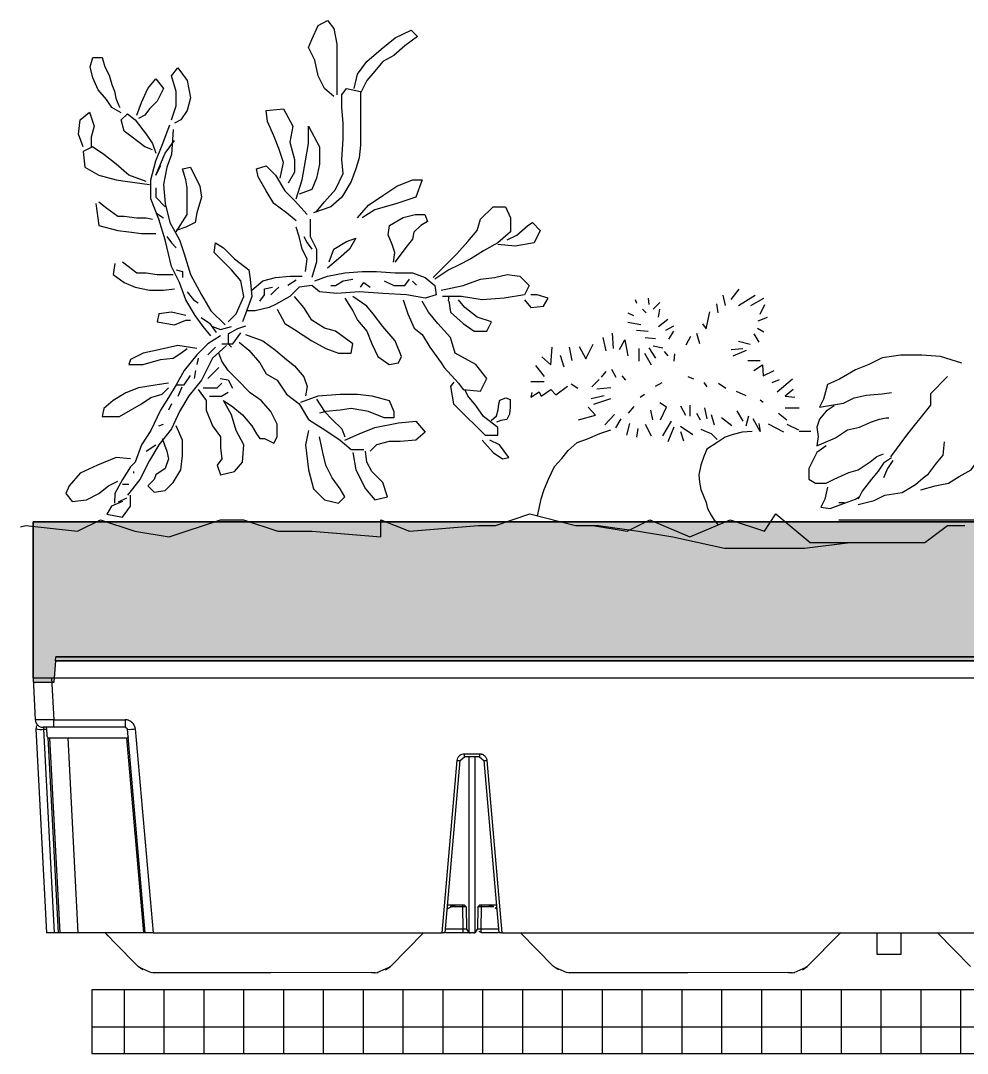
# Model space of a CAD drawing. Header units: inches. Extents: x -2661 to 42767, y -1222 to 9099.
# Drawn here: x 2252.79 to 2261.7, y 1712.92 to 1722.64 of the extents above; entities that cross this region are included whole.
import ezdxf

# ---------------------------------------------------------------- set-up
doc = ezdxf.new("R2010")
doc.units = ezdxf.units.IN
doc.header["$LTSCALE"] = 12
doc.header["$MEASUREMENT"] = 0
doc.layers.get('0').update_dxf_attribs({"linetype": 'CONTINUOUS'})
doc.layers.add('S-ARCH', color=1, linetype='CONTINUOUS')

# ---------------------------------------------------------------- blocks, each defined once
blk = doc.blocks.new("LIVE ROOF 'DEEP SYSTEM' MODULE")
at = {"layer": 'S-ARCH'}
h = blk.add_hatch(dxfattribs=at)
h.set_pattern_fill('FP_15', color=256, style=0, pattern_type=2)
h.set_pattern_definition([(0, (-202.86071, 4.29002), (0.64, 0.16), [0.0528, -0.4272, 0.0528, -0.4272, -2.56]), (0, (-202.86071, 4.29002), (0.64, 0.16), [-0.96, 0.0528, -0.9072, 0.0528, -0.4272, -1.12]), (0, (-202.86071, 4.29002), (0.64, 0.16), [-2.4, 0.0528, -0.2672, 0.0528, -0.7472]), (120, (-202.62071, 4.37002), (-0.45856406, 0.47425626), [0.0528, -0.4272, 0.0528, -0.4272, -2.56]), (120, (-202.62071, 4.37002), (-0.45856406, 0.47425626), [-0.96, 0.0528, -0.9072, 0.0528, -0.4272, -1.12]), (120, (-202.62071, 4.37002), (-0.45856406, 0.47425626), [-2.4, 0.0528, -0.2672, 0.0528, -0.7472]), (240, (-202.54071, 4.69002), (-0.18143594, -0.63425626), [0.0528, -0.4272, 0.0528, -0.4272, -2.56]), (240, (-202.54071, 4.69002), (-0.18143594, -0.63425626), [-0.96, 0.0528, -0.9072, 0.0528, -0.4272, -1.12]), (240, (-202.54071, 4.69002), (-0.18143594, -0.63425626), [-2.4, 0.0528, -0.2672, 0.0528, -0.7472])])
h.paths.add_polyline_path([(-12.0274, 3.4965), (-11.8301, 3.4965), (-11.8126, 3.6965), (12.1414, 3.6965), (12.1414, 5.0044), (-12.0274, 5.0044)])
h = blk.add_hatch(dxfattribs=at)
h.set_pattern_fill('FP_14', color=256, style=0, pattern_type=2)
h.set_pattern_definition([(0, (-202.8607, 4.29), (0, 0.375), []), (90, (-202.8607, 4.29), (-0.375, 2e-17), [])])
h.paths.add_polyline_path([(11.4736, 0), (11.4736, 0.5985), (-11.4736, 0.5985), (-11.4736, 0), (9.7868, 0)])
for p, q in [((-10.8727, 7.9141), (-10.7985, 7.8696)), ((-9.6282, 7.235), (-9.5516, 7.2861)), ((-8.4546, 7.2733), (-8.4164, 7.235)), ((-8.1173, 7.0854), (-8.1091, 7.1346)), ((-6.2368, 7.1131), (-6.2299, 7.051)), ((-5.5332, 7.1407), (-5.5125, 7.0441)), ((-5.4573, 7.0993), (-5.3814, 7.196)), ((-5.3883, 7.0441), (-5.2297, 7.1407)), ((-5.2711, 7.0441), (-5.1469, 7.1131)), ((-6.361, 7.0993), (-6.3472, 7.0648)), ((-6.292, 7.0096), (-6.2575, 6.9751)), ((-6.1886, 7.0096), (-6.1265, 7.0717)), ((-6.1403, 6.9336), (-6.1265, 7.0096)), ((-5.5953, 7.0579), (-5.5815, 6.9751)), ((-5.1814, 6.9613), (-5.14, 7.051)), ((-6.43, 6.9751), (-6.3748, 6.9475)), ((-6.1403, 6.8439), (-6.0506, 6.9129)), ((-5.2021, 6.8991), (-5.1124, 6.9336)), ((-6.43, 6.8853), (-6.3058, 6.8646)), ((-6.3472, 6.8094), (-6.2368, 6.8025)), ((-6.0713, 6.8094), (-5.9954, 6.8508)), ((-5.209, 6.8301), (-5.1469, 6.7956)), ((-6.6645, 6.7404), (-6.6369, 6.6161)), ((-6.5749, 6.7818), (-6.568, 6.6368)), ((-6.2644, 6.7404), (-6.1679, 6.7335)), ((-6.0437, 6.7266), (-5.9954, 6.8025)), ((-5.8781, 6.6713), (-5.8367, 6.7542)), ((-5.7816, 6.7818), (-5.754, 6.6851)), ((-5.2435, 6.7749), (-5.1952, 6.6989)), ((-10.3831, 6.5778), (-10.3089, 6.6521)), ((-6.9819, 6.6506), (-6.9543, 6.5264)), ((-6.3265, 6.6368), (-6.3265, 6.5195)), ((-6.2299, 6.6437), (-6.1679, 6.5471)), ((-6.1886, 6.6644), (-6.0989, 6.6437)), ((-5.4573, 6.6299), (-5.347, 6.6368)), ((-5.4366, 6.5678), (-5.3125, 6.623)), ((-5.3883, 6.7059), (-5.278, 6.6782)), ((-10.4721, 6.5481), (-10.487, 6.4887)), ((-7.0646, 6.5747), (-7.0302, 6.4643)), ((-6.2713, 6.5954), (-6.2092, 6.485)), ((-6.0851, 6.6092), (-6.0506, 6.5678)), ((-5.9885, 6.5885), (-5.9954, 6.5195)), ((-5.2987, 6.5264), (-5.1814, 6.5264)), ((-10.5083, 6.3543), (-10.4955, 6.4309)), ((-7.2992, 6.4781), (-7.2164, 6.3745)), ((-6.6369, 6.4228), (-6.6783, 6.3676)), ((-6.5818, 6.4435), (-6.5404, 6.3676)), ((-7.3406, 6.3262), (-7.2164, 6.3262)), ((-6.768, 6.2779), (-6.699, 6.3469)), ((-6.4852, 6.3814), (-6.4507, 6.34)), ((-5.8643, 6.3745), (-5.8091, 6.3538)), ((-5.071, 6.3193), (-5.002, 6.3469)), ((-5.0227, 6.2296), (-4.8779, 6.3538)), ((-10.6614, 6.1884), (-10.6231, 6.2777)), ((-6.9612, 6.3055), (-6.8991, 6.2641)), ((-6.7197, 6.2572), (-6.5887, 6.271)), ((-6.1679, 6.2848), (-6.1058, 6.3193)), ((-5.7126, 6.3193), (-5.685, 6.2779)), ((-5.5746, 6.3124), (-5.5056, 6.2641)), ((-5.409, 6.2365), (-5.3194, 6.195)), ((-6.7749, 6.1674), (-6.6507, 6.195)), ((-6.7473, 6.1122), (-6.5887, 6.1674)), ((-6.3127, 6.1812), (-6.2713, 6.2088)), ((-5.1814, 6.1536), (-5.1538, 6.1329)), ((-10.7244, 6.1175), (-10.754, 6.0582)), ((-6.4231, 6.0294), (-6.3679, 6.0915)), ((-6.2161, 6.057), (-6.1955, 5.9672)), ((-5.9333, 6.0984), (-5.885, 6.0087)), ((-5.8436, 6.1053), (-5.8436, 6.0018)), ((-5.7057, 6.0777), (-5.685, 5.9741)), ((-5.4021, 6.0501), (-5.347, 5.9534)), ((-4.9469, 6.0777), (-4.8158, 6.0777)), ((-6.6438, 5.9189), (-6.5542, 6.0156)), ((-6.5404, 5.8913), (-6.4921, 5.9741)), ((-6.4369, 5.8223), (-6.4093, 5.9327)), ((-6.0989, 5.8154), (-6.0161, 5.9534)), ((-5.7816, 6.0294), (-5.7471, 5.9672)), ((-5.6436, 6.0156), (-5.616, 5.9189)), ((-5.547, 5.988), (-5.4504, 5.912)), ((-5.2918, 6.0018), (-5.3194, 5.9051)), ((-5.0089, 6.0294), (-4.9331, 5.9672)), ((-10.8431, 5.9097), (-10.7985, 5.9245)), ((-6.3334, 5.8844), (-6.3472, 5.8016)), ((-6.2644, 5.9258), (-6.2092, 5.8154)), ((-5.9954, 5.8982), (-6.0506, 5.7602)), ((-5.9333, 5.9051), (-5.816, 5.8292)), ((-5.9333, 5.8568), (-5.9057, 5.7671)), ((-4.9606, 5.8499), (-5.1055, 5.9258)), ((-4.9331, 5.9258), (-4.8227, 5.8706)), ((-4.7054, 5.8568), (-4.8158, 5.8568)), ((-10.9618, 5.6721), (-10.8727, 5.7315)), ((-11.0805, 5.4791), (-11.0805, 5.4642)), ((-11.1843, 5.3603), (-11.125, 5.3603)), ((-11.2226, 5.1928), (-11.1461, 5.2311)), ((-4.4425, 5.1876), (-4.3887, 5.1876)), ((12.1414, 5.0044), (-12.0274, 5.0044)), ((-12.0274, 5.0044), (-12.0274, 3.4965)), ((-12.0274, 4.2844), (-12.0274, 5.0044)), ((-12.0274, 5.0044), (12.1414, 5.0044)), ((-12.0274, 3.5344), (-12.0274, 4.2844)), ((-11.8301, 3.4965), (-11.8126, 3.6965)), ((-11.8159, 3.6965), (-11.8301, 3.5344)), ((-11.8159, 3.6965), (-11.8301, 3.5344)), ((-11.8159, 3.6965), (-11.8126, 3.7344)), ((11.7694, 3.6965), (-11.8159, 3.6965)), ((12.1414, 3.7344), (-11.8126, 3.7344)), ((-11.8126, 3.7344), (11.7694, 3.7344)), ((-11.8126, 3.6965), (12.1414, 3.6965)), ((-11.8301, 3.5344), (-12.0274, 3.5344)), ((-11.8526, 3.5344), (-12.0274, 3.5344)), ((-12.0274, 3.5344), (-12.0068, 3.1415)), ((11.7612, 3.5344), (-11.8526, 3.5344)), ((-11.8526, 3.5344), (-11.832, 3.1415)), ((-12.0274, 3.4965), (-11.8301, 3.4965)), ((-11.832, 3.1415), (-12.0068, 3.1415)), ((-11.832, 3.1415), (-11.1594, 3.1415)), ((-11.832, 3.0704), (-11.832, 3.1415)), ((-11.1594, 3.1415), (-11.1594, 3.0704)), ((-12.0022, 3.0548), (-11.9016, 1.1344)), ((-11.9949, 3.086), (-12.0009, 3.0529)), ((-11.832, 3.0704), (-11.9319, 3.0704)), ((-11.9319, 3.0704), (-11.9274, 3.0521)), ((-11.8268, 1.1344), (-11.9274, 3.0521)), ((-11.9274, 3.0521), (-11.902, 3.0521)), ((-11.9029, 3.0704), (-11.902, 3.0521)), ((-11.902, 3.0521), (-11.8989, 2.9941)), ((-11.1594, 3.0704), (-11.832, 3.0704)), ((-11.1395, 3.0521), (-11.1594, 3.0704)), ((-10.9717, 1.1344), (-11.1395, 3.0521)), ((-11.0648, 3.0548), (-10.8968, 1.1344)), ((-11.888, 2.9747), (-11.8989, 2.9941)), ((-11.888, 2.9747), (-11.7916, 1.1344)), ((-11.8728, 2.9704), (-11.6981, 2.9704)), ((-11.8728, 2.9704), (-11.7766, 1.1344)), ((-11.6018, 1.1344), (-11.6981, 2.9704)), ((-11.6981, 2.9704), (-11.1474, 2.9704)), ((-11.1474, 2.9704), (-10.9867, 1.1344)), ((-11.1344, 2.9941), (-11.1327, 2.9747)), ((-7.966, 2.7932), (-7.966, 2.8216)), ((-7.966, 2.8216), (-7.8254, 2.8216)), ((-7.8254, 2.8216), (-7.8254, 2.7932)), ((-8.1778, 1.1344), (-8.0358, 2.7577)), ((-8.1478, 1.1344), (-8.0059, 2.7567)), ((-8.0059, 2.7567), (-7.966, 2.7932)), ((-7.8254, 2.7932), (-7.966, 2.7932)), ((-7.9246, 2.7932), (-7.9246, 1.1349)), ((-7.8665, 1.1344), (-7.8665, 2.7932)), ((-7.8254, 2.7932), (-7.7856, 2.7567)), ((-7.7856, 2.7567), (-7.6436, 1.1344)), ((-7.7557, 2.7577), (-7.6137, 1.1344)), ((-8.0572, 1.394), (-8.1316, 1.3582)), ((-7.9646, 1.3954), (-8.125, 1.3954)), ((-7.9846, 1.3807), (-8.1002, 1.3807)), ((-8.0426, 1.3954), (-8.0961, 1.3834)), ((-7.9846, 1.3954), (-7.9846, 1.3807)), ((-7.9523, 1.3808), (-7.9846, 1.3807)), ((-7.9846, 1.3807), (-7.9809, 1.1688)), ((-7.9646, 1.3954), (-7.9497, 1.3807)), ((-7.9497, 1.3807), (-7.946, 1.1688)), ((-7.8411, 1.3807), (-7.8448, 1.1688)), ((-7.8411, 1.3807), (-7.8261, 1.3954)), ((-7.8061, 1.3807), (-7.8411, 1.3807)), ((-7.6665, 1.3954), (-7.8261, 1.3954)), ((-7.8098, 1.1688), (-7.8061, 1.3807)), ((-7.8061, 1.3807), (-7.8061, 1.3954)), ((-7.6905, 1.3807), (-7.8061, 1.3807)), ((-7.6951, 1.3836), (-7.7481, 1.3954)), ((-7.6779, 1.3739), (-7.6591, 1.3582)), ((-7.9809, 1.1688), (-8.1448, 1.1688)), ((-7.946, 1.1688), (-7.9809, 1.1688)), ((-7.9809, 1.1688), (-7.9809, 1.1344)), ((-7.946, 1.1688), (-7.9266, 1.1381)), ((-7.8641, 1.1381), (-7.8448, 1.1688)), ((-7.8098, 1.1688), (-7.842, 1.1686)), ((-7.6466, 1.1688), (-7.8098, 1.1688)), ((-7.8098, 1.1344), (-7.8098, 1.1688)), ((-11.8268, 1.1344), (-11.9016, 1.1344)), ((-11.7916, 1.1344), (-11.8268, 1.1344)), ((-11.6018, 1.1344), (-11.7766, 1.1344)), ((-10.9867, 1.1344), (-11.6018, 1.1344)), ((-11.3499, 1.1344), (-11.3236, 1.1078)), ((-11.3188, 1.1029), (-11.3431, 1.1275)), ((-11.2651, 1.0485), (-11.3188, 1.1029)), ((-10.8968, 1.1344), (-10.9717, 1.1344)), ((-10.8968, 1.1344), (-8.1778, 1.1344)), ((-8.6639, 0.8189), (-8.3525, 1.1344)), ((-8.3525, 1.1344), (-8.6639, 0.8189)), ((-8.1478, 1.1344), (-8.1778, 1.1344)), ((-7.9809, 1.1344), (-8.1409, 1.1344)), ((-7.9809, 1.1368), (-7.9119, 1.1344)), ((-7.9156, 1.1344), (-7.9809, 1.1344)), ((-7.8797, 1.1344), (-7.911, 1.1344)), ((-7.8321, 1.1495), (-7.8098, 1.1368)), ((-7.6505, 1.1344), (-7.8098, 1.1344)), ((-7.6137, 1.1344), (-7.6436, 1.1344)), ((-7.6137, 1.1344), (-0.3278, 1.1344)), ((-7.1268, 0.8189), (-7.4382, 1.1344)), ((-4.4241, 1.1381), (-4.7391, 0.8189)), ((-4.7391, 0.8189), (-4.4321, 1.1299)), ((-4.0855, 1.1344), (-4.0855, 0.9344)), ((-3.8555, 0.9344), (-3.8555, 1.1344)), ((-3.2019, 0.8189), (-3.5171, 1.1382)), ((-11.0385, 0.8189), (-11.2651, 1.0485)), ((-4.0855, 0.9344), (-3.8555, 0.9344)), ((-10.9927, 0.7853), (-11.0385, 0.8189)), ((-11.0261, 0.8118), (-11.0385, 0.8189)), ((-11.028, 0.8112), (-10.9154, 0.7603)), ((-8.787, 0.7603), (-8.6745, 0.8112)), ((-8.7098, 0.7853), (-8.6639, 0.8189)), ((-8.6639, 0.8189), (-8.6764, 0.8118)), ((-7.0809, 0.7853), (-7.1268, 0.8189)), ((-7.1144, 0.8118), (-7.1268, 0.8189)), ((-7.1162, 0.8112), (-7.0037, 0.7603)), ((-4.8622, 0.7603), (-4.7497, 0.8112)), ((-4.785, 0.7853), (-4.7391, 0.8189)), ((-4.7391, 0.8189), (-4.7516, 0.8118)), ((-10.8961, 0.7594), (-10.9225, 0.762)), ((-10.8602, 0.7594), (-10.8961, 0.7594)), ((-10.8931, 0.7594), (-10.8602, 0.7603)), ((-9.9275, 0.7594), (-10.8602, 0.7594)), ((-9.7885, 0.7594), (-9.9275, 0.7594)), ((-8.8422, 0.7613), (-9.7885, 0.7594)), ((-8.8427, 0.7603), (-8.8094, 0.7594)), ((-8.8063, 0.7594), (-8.8422, 0.7594)), ((-8.8063, 0.7594), (-8.7799, 0.762)), ((-6.9844, 0.7594), (-7.0108, 0.762)), ((-6.9485, 0.7594), (-6.9844, 0.7594)), ((-6.9814, 0.7594), (-6.9485, 0.7603)), ((-6.0027, 0.7594), (-6.9485, 0.7594)), ((-5.8637, 0.7594), (-6.0027, 0.7594)), ((-4.9174, 0.7613), (-5.8637, 0.7594)), ((-4.9179, 0.7603), (-4.8845, 0.7594)), ((-4.8815, 0.7594), (-4.9174, 0.7594)), ((-4.8815, 0.7594), (-4.8551, 0.762)), ((11.4736, 0.5985), (-11.4736, 0.5985)), ((-11.4736, 0.5985), (-11.4736, 0)), ((-11.4736, 0), (11.4736, 0))]:
    blk.add_line(p, q, dxfattribs=at)
at = {"layer": 'S-ARCH', "flags": 128}
for points in [[(-9.1961, 9.0128), (-9.2851, 9.0871), (-9.3444, 9.2059), (-9.3741, 9.3543), (-9.4335, 9.4731), (-9.4038, 9.5474), (-9.3444, 9.681), (-9.2554, 9.7255), (-9.1961, 9.6513), (-9.1664, 9.5028), (-9.1664, 9.3989), (-9.1664, 9.2801), (-9.1664, 9.1465), (-9.1664, 9.0277)], [(-9.0032, 9.0871), (-8.9735, 9.2207), (-8.8845, 9.3395), (-8.7509, 9.4583), (-8.6174, 9.5622), (-8.469, 9.6364), (-8.4096, 9.577), (-8.5283, 9.488), (-8.6322, 9.3989), (-8.7361, 9.3395), (-8.8103, 9.2504), (-8.8845, 9.1613), (-8.9438, 9.0425)], [(-11.1971, 8.856), (-11.2864, 8.9071), (-11.3374, 8.9837), (-11.4139, 9.073), (-11.4649, 9.1879), (-11.4905, 9.29), (-11.4649, 9.3793), (-11.3757, 9.3793), (-11.3502, 9.29), (-11.3119, 9.2134), (-11.2864, 9.1241), (-11.2609, 9.0602), (-11.2481, 8.9964), (-11.2226, 8.9326), (-11.2098, 8.9071)], [(-10.7244, 8.7901), (-10.6798, 8.9238), (-10.6798, 9.0574), (-10.7244, 9.2059), (-10.665, 9.2801), (-10.576, 9.1613), (-10.5463, 8.998), (-10.576, 8.8792), (-10.6353, 8.7901), (-10.6947, 8.7604)], [(-11.0508, 8.8347), (-11.0063, 8.9534), (-10.9469, 9.0871), (-10.8727, 9.1762), (-10.7985, 9.0871), (-10.8579, 8.9683), (-10.9321, 8.8941), (-10.9766, 8.8347), (-11.036, 8.805)], [(-9.3593, 7.929), (-9.2851, 8.018), (-9.1812, 8.1368), (-9.107, 8.2853), (-9.1219, 8.4189), (-9.107, 8.612), (-9.107, 8.7604), (-9.1219, 8.9089), (-9.1219, 9.0277), (-9.0774, 9.0871), (-8.9438, 9.0574), (-8.9438, 8.9089), (-8.9438, 8.7456), (-8.9438, 8.5526), (-8.9586, 8.4338), (-8.9883, 8.3298), (-9.0328, 8.2111), (-9.1219, 8.0626), (-9.2257, 7.9735), (-9.3889, 7.9141)], [(-11.5553, 8.5377), (-11.5998, 8.6565), (-11.585, 8.7901), (-11.4959, 8.8644), (-11.4514, 8.7307), (-11.4811, 8.6268), (-11.4811, 8.5377)], [(-9.7005, 8.2408), (-9.6709, 8.3892), (-9.7154, 8.5229), (-9.7599, 8.6416), (-9.8192, 8.7753), (-9.8341, 8.8792), (-9.6709, 8.8941), (-9.5818, 8.7307), (-9.6115, 8.5823), (-9.567, 8.4189), (-9.567, 8.3001), (-9.6264, 8.1962)], [(-10.9024, 8.508), (-10.9766, 8.5377), (-11.0953, 8.6268), (-11.1695, 8.6862), (-11.1992, 8.7901), (-11.1398, 8.8495), (-11.0656, 8.7901), (-10.9618, 8.6565), (-10.9024, 8.5674), (-10.8727, 8.4783)], [(-10.3534, 6.756), (-10.4276, 6.8451), (-10.5018, 6.949), (-10.5908, 7.0975), (-10.6502, 7.2608), (-10.7244, 7.4093), (-10.7837, 7.6617), (-10.8431, 7.8547), (-10.9173, 8.0477), (-10.9173, 8.2259), (-10.8727, 8.4041), (-10.8134, 8.5526), (-10.7392, 8.7456)], [(-10.7095, 8.701), (-10.7244, 8.4635), (-10.7689, 8.3447), (-10.7985, 8.1814), (-10.7837, 8.0032), (-10.7392, 7.825), (-10.6502, 7.6617), (-10.6057, 7.5281), (-10.5463, 7.3351), (-10.4424, 7.142), (-10.3534, 6.9936), (-10.2199, 6.8599)], [(-9.5522, 8.0477), (-9.4928, 8.2259), (-9.4631, 8.4041), (-9.4335, 8.5674), (-9.4335, 8.7307), (-9.3296, 8.5377), (-9.3296, 8.3744), (-9.3593, 8.2408), (-9.4038, 8.1368), (-9.5225, 8.0923)], [(-10.8282, 8.3595), (-10.8727, 8.2705), (-10.7837, 8.4783), (-10.6947, 8.5971)], [(-10.9618, 8.2111), (-11.125, 8.2705), (-11.2437, 8.3744), (-11.3624, 8.4635), (-11.4663, 8.5377), (-11.5553, 8.4932), (-11.5404, 8.3447), (-11.4069, 8.2705), (-11.2437, 8.2259), (-11.1398, 8.2111), (-10.9321, 8.1814)], [(-10.6798, 7.7359), (-10.576, 7.8993), (-10.576, 7.9883), (-10.576, 8.1517), (-10.5908, 8.2259), (-10.6205, 8.3298), (-10.5463, 8.3447), (-10.4573, 8.1665), (-10.4424, 8.0626), (-10.487, 7.9141), (-10.5018, 7.825), (-10.5908, 7.7805), (-10.6798, 7.7508)], [(-9.5522, 7.8399), (-9.6412, 7.9141), (-9.7599, 8.0032), (-9.8341, 8.122), (-9.9083, 8.2556), (-9.9231, 8.3298), (-9.8341, 8.3595), (-9.7451, 8.2705), (-9.656, 8.122), (-9.567, 8.0329), (-9.4483, 7.8993)], [(-8.9735, 7.8696), (-8.8696, 7.9883), (-8.7361, 8.0774), (-8.6025, 8.1665), (-8.4542, 8.2259), (-8.3651, 8.2259), (-8.4245, 8.0626), (-8.6025, 8.0032), (-8.8103, 7.9438), (-8.929, 7.8696)], [(-10.8727, 8.1517), (-10.8727, 8.0626), (-10.7837, 7.9735)], [(-11.4366, 8.0032), (-11.4069, 7.7953), (-11.2288, 7.7508), (-11.125, 7.7359), (-11.0063, 7.7211), (-10.8727, 7.7211)], [(-11.4069, 8.018), (-11.3327, 7.9587), (-11.2288, 7.8844), (-11.1695, 7.8844), (-11.0508, 7.8696), (-10.9618, 7.8696), (-10.9024, 7.8547)], [(-8.6332, 7.452), (-8.6205, 7.5414), (-8.646, 7.6179), (-8.6842, 7.7073), (-8.6715, 7.7966), (-8.5439, 7.8732), (-8.4291, 7.8987), (-8.3398, 7.8987), (-8.3143, 7.8349), (-8.3781, 7.7966), (-8.4419, 7.7328), (-8.4546, 7.669), (-8.5057, 7.6052), (-8.6205, 7.452)], [(-8.2613, 7.3054), (-8.1574, 7.4093), (-8.0387, 7.5281), (-7.9348, 7.6469), (-7.8458, 7.7508), (-7.8161, 7.8547), (-7.6974, 7.9735), (-7.5787, 7.9735), (-7.5342, 7.8696), (-7.5342, 7.7359), (-7.6529, 7.632), (-7.7865, 7.5578), (-7.9052, 7.4835), (-8.0239, 7.4241), (-8.1129, 7.3796), (-8.2464, 7.2905)], [(-9.4631, 7.3647), (-9.4483, 7.4835), (-9.4928, 7.5726), (-9.5225, 7.6914), (-9.5522, 7.7805)], [(-9.4186, 7.8547), (-9.4186, 7.6914), (-9.3593, 7.5726), (-9.3593, 7.4538), (-9.4038, 7.3054)], [(-7.5639, 7.6617), (-7.4749, 7.7062), (-7.371, 7.7953), (-7.3265, 7.825), (-7.2523, 7.7508), (-7.3116, 7.632), (-7.4897, 7.6023), (-7.6529, 7.6172)], [(-10.7689, 7.6914), (-10.7244, 7.632), (-10.6798, 7.5875)], [(-9.478, 7.6914), (-9.4483, 7.632), (-9.4038, 7.5726)], [(-10.1902, 6.8896), (-10.116, 6.9639), (-10.0418, 7.1272), (-10.0715, 7.2757), (-10.1605, 7.3796), (-10.2644, 7.4835), (-10.3237, 7.5429), (-10.3089, 7.632), (-10.2347, 7.5875), (-10.1308, 7.4835), (-9.9973, 7.3796), (-9.9825, 7.2905), (-9.9676, 7.1272), (-10.027, 6.9639), (-10.0567, 6.8896)], [(-9.2406, 7.4538), (-9.1961, 7.5726), (-9.0774, 7.6469), (-8.9883, 7.6765), (-9.0477, 7.5726), (-9.1515, 7.4835), (-9.2554, 7.3944)], [(-11.2585, 7.439), (-11.2734, 7.3351), (-11.1695, 7.2608), (-11.0656, 7.2163), (-10.9321, 7.1866), (-10.7985, 7.1866), (-10.6947, 7.2014)], [(-11.1843, 7.4538), (-11.0508, 7.3499), (-10.9618, 7.3499), (-10.8579, 7.3351), (-10.7095, 7.3351)], [(-10.6798, 7.3796), (-10.6205, 7.3647), (-10.6205, 7.3054)], [(-9.3741, 7.2757), (-9.2554, 7.3202), (-9.0922, 7.3499), (-8.929, 7.3647), (-8.7954, 7.3647), (-8.6174, 7.3499), (-8.4542, 7.3499), (-8.3355, 7.3054), (-8.2464, 7.2311), (-8.2316, 7.142), (-8.3355, 7.1123), (-8.5135, 7.142), (-8.7361, 7.1569), (-8.9586, 7.1717), (-9.1664, 7.1569), (-9.3296, 7.1717), (-9.4038, 7.2311), (-9.5225, 7.2163), (-9.6115, 7.1272), (-9.7451, 7.0529), (-9.8044, 7.0233), (-9.938, 6.9936), (-10.0121, 6.9936)], [(-9.9676, 7.1866), (-9.8638, 7.2757), (-9.7451, 7.3054), (-9.6115, 7.3202), (-9.4928, 7.3202)], [(-8.1871, 7.1866), (-7.9793, 7.2311), (-7.8161, 7.2905), (-7.6826, 7.3054), (-7.5639, 7.3351), (-7.4452, 7.3202), (-7.3562, 7.2311), (-7.4007, 7.142), (-7.5936, 7.1123), (-7.8013, 7.0975), (-7.9942, 7.1272), (-8.1722, 7.1272)], [(-9.8934, 7.0826), (-9.8489, 7.142), (-9.8489, 7.2014), (-9.7747, 7.2163)], [(-9.7896, 7.142), (-9.7451, 7.1866), (-9.7154, 7.2163)], [(-9.2257, 7.2311), (-9.1812, 7.2311), (-9.107, 7.2757), (-9.018, 7.2905)], [(-8.9438, 7.2163), (-8.9141, 7.2608), (-8.8548, 7.2163)], [(-8.7212, 7.2757), (-8.6322, 7.2311), (-8.5283, 7.2311), (-8.4838, 7.2905)], [(-10.576, 7.1717), (-10.5166, 7.0975), (-10.4721, 7.0678)], [(-9.7302, 7.0084), (-9.656, 6.8748), (-9.567, 6.8154), (-9.4038, 6.7115), (-9.2702, 6.6372), (-9.1515, 6.5927), (-9.0328, 6.5927), (-9.018, 6.6818), (-9.1812, 6.8005), (-9.2851, 6.8302), (-9.4038, 6.9045), (-9.478, 7.0233), (-9.567, 7.1272)], [(-9.0922, 7.1123), (-9.018, 6.9936), (-8.9735, 6.9045), (-8.8845, 6.8005), (-8.8399, 6.6818), (-8.7806, 6.563), (-8.6767, 6.4887), (-8.5877, 6.5036), (-8.558, 6.563), (-8.6174, 6.7115), (-8.7361, 6.8451), (-8.8251, 6.9639), (-8.8845, 7.0381), (-9.018, 7.1272)], [(-7.4007, 7.0975), (-7.3413, 7.0233), (-7.2226, 7.0381), (-7.1781, 7.1123), (-7.282, 7.142), (-7.3413, 7.142)], [(-8.5432, 7.0975), (-8.4987, 6.9639), (-8.4393, 6.8302), (-8.3651, 6.7708), (-8.2909, 6.6521), (-8.1871, 6.5036), (-8.1574, 6.459), (-8.0239, 6.3106), (-7.9793, 6.2512), (-7.8161, 6.2363), (-7.7568, 6.3551), (-7.8606, 6.4887), (-8.0535, 6.5927), (-8.0981, 6.7411), (-8.2168, 6.8748), (-8.3058, 6.9787), (-8.3651, 7.0826)], [(-8.1129, 7.0826), (-8.0981, 6.9787), (-7.9793, 6.8748), (-7.8755, 6.8005), (-7.7568, 6.8005), (-7.7123, 6.8896), (-7.8458, 6.9342), (-7.9645, 7.0233), (-8.0239, 7.0975)], [(-10.5908, 6.949), (-10.7244, 6.9787), (-10.8431, 6.9639), (-10.8579, 6.8896), (-10.6947, 6.8599), (-10.5908, 6.9045), (-10.5463, 6.9045)], [(-10.4445, 6.9287), (-10.368, 6.8776), (-10.3042, 6.7883)], [(-5.7264, 6.8715), (-5.6919, 6.8232), (-5.6574, 6.982)], [(-10.3386, 6.8451), (-10.2644, 6.8154), (-10.1605, 6.8451)], [(-10.1894, 6.7755), (-10.1001, 6.8266), (-10.0236, 6.8521)], [(-10.2644, 6.756), (-10.3831, 6.6818), (-10.487, 6.5778), (-10.6057, 6.4293), (-10.6798, 6.2957), (-10.754, 6.1769), (-10.8282, 6.0582), (-10.9173, 5.8651), (-11.0063, 5.7315), (-11.0656, 5.5682), (-11.1101, 5.5236), (-11.1843, 5.4049), (-11.2585, 5.2712), (-11.2609, 5.1801)], [(-10.2495, 6.6818), (-10.1457, 6.6818), (-10.0715, 6.7857)], [(-10.1902, 6.7708), (-10.1902, 6.6818), (-10.1605, 6.6521)], [(-10.027, 6.7708), (-9.8638, 6.7115), (-9.7451, 6.6224), (-9.6412, 6.5333), (-9.567, 6.4739), (-9.478, 6.37), (-9.4483, 6.2809), (-9.4631, 6.1918)], [(-6.5059, 6.6299), (-6.4576, 6.7197), (-6.43, 6.5678)], [(-10.205, 6.6669), (-10.3386, 6.5481), (-10.4424, 6.3403), (-10.5611, 6.1918), (-10.6502, 6.0433), (-10.7244, 5.88), (-10.8431, 5.7315), (-10.9321, 5.583), (-11.0211, 5.4049), (-11.1398, 5.2564)], [(-10.487, 6.6372), (-10.665, 6.6669), (-10.8579, 6.6224), (-10.9914, 6.5927), (-11.1101, 6.5333), (-11.125, 6.4887), (-10.9914, 6.4887), (-10.8282, 6.5333), (-10.7095, 6.5481), (-10.6353, 6.5927), (-10.576, 6.6372)], [(-10.0863, 6.6966), (-9.9973, 6.6224), (-9.8934, 6.5036), (-9.8341, 6.3997), (-9.7302, 6.3403), (-9.6412, 6.2066), (-9.5225, 6.1175), (-9.4335, 5.9691), (-9.2702, 5.8651), (-9.1367, 5.776), (-9.0328, 5.687), (-8.9141, 5.687)], [(-7.2371, 6.5609), (-7.1543, 6.485), (-7.1405, 6.6506)], [(-6.8853, 6.6575), (-6.8232, 6.5402), (-6.7542, 6.6782)], [(-10.4721, 6.2512), (-10.3979, 6.1472), (-10.3979, 6.0582), (-10.3386, 5.9097), (-10.2644, 5.8057), (-10.2644, 5.7018), (-10.2495, 5.5979), (-10.2941, 5.5385), (-10.2644, 5.4494), (-10.1308, 5.4791), (-10.0567, 5.5682), (-10.0418, 5.7315), (-10.116, 5.8651), (-10.1605, 6.0136), (-10.2347, 6.1472), (-10.1457, 6.0879), (-10.0567, 6.0136), (-9.9676, 5.9097), (-9.9231, 5.8354), (-9.8934, 5.7909), (-9.8489, 5.7909), (-9.7599, 5.7464), (-9.7302, 5.8057), (-9.7302, 5.9245), (-9.7896, 6.0433), (-9.8786, 6.1472), (-9.9825, 6.2215), (-10.116, 6.3551), (-10.1902, 6.4293), (-10.2495, 6.5184), (-10.2792, 6.5927)], [(-3.2837, 6.499), (-3.4842, 6.5617), (-3.6596, 6.5742), (-3.8601, 6.5742), (-4.0355, 6.5491), (-4.1608, 6.4864), (-4.2861, 6.4363), (-4.4364, 6.3485), (-4.5492, 6.2984), (-4.5868, 6.1605), (-4.6244, 6.0852), (-4.3988, 6.1228), (-4.2986, 6.173), (-4.1858, 6.1981), (-4.0355, 6.2106), (-3.9478, 6.2231)], [(-10.3831, 6.3551), (-10.3237, 6.4145), (-10.2792, 6.459)], [(-5.2435, 6.4297), (-5.1607, 6.485), (-5.1538, 6.3814), (-5.0503, 6.4297)], [(-10.6798, 6.2957), (-10.6057, 6.2957), (-10.5463, 6.3848)], [(-10.2659, 6.3543), (-10.1894, 6.3416), (-10.1511, 6.265)], [(-8.0681, 6.3223), (-8.0927, 6.2895), (-8.0981, 6.2809), (-8.0684, 6.1175), (-7.9497, 5.9988), (-7.8606, 5.9097), (-7.7716, 5.8206), (-7.6529, 5.8206), (-7.6529, 5.8948), (-7.7865, 5.9988), (-7.8606, 6.1027), (-7.9348, 6.1918), (-7.9645, 6.2512)], [(-3.4187, 6.3739), (-3.5804, 6.2121), (-3.5804, 6.1043), (-3.7959, 5.8347), (-3.9576, 5.619)], [(-10.754, 6.3106), (-10.8579, 6.2957), (-11.036, 6.266), (-11.1547, 6.2215), (-11.2734, 6.1472), (-11.3624, 6.073), (-11.3772, 5.9988), (-11.214, 5.9988), (-11.0063, 6.1175), (-10.9173, 6.1769), (-10.8134, 6.2066), (-10.754, 6.266)], [(-10.4276, 6.266), (-10.2941, 6.266), (-10.2495, 6.3106)], [(-10.368, 6.1884), (-10.2532, 6.1884), (-10.1894, 6.2267)], [(-7.3337, 6.2227), (-7.3406, 6.1812), (-7.2647, 6.2296), (-7.244, 6.1881), (-7.1543, 6.2503), (-7.106, 6.2019), (-6.9957, 6.2848)], [(-4.871, 6.2503), (-4.9469, 6.1881), (-4.8572, 6.1812)], [(-9.5077, 6.1324), (-9.3444, 6.1918), (-9.1367, 6.2066), (-8.9735, 6.2066), (-8.8399, 6.1918), (-8.6767, 6.1472), (-8.6322, 6.0433), (-8.6322, 5.9839), (-8.7212, 5.9839), (-8.8696, 6.0433), (-9.0328, 6.073), (-9.1367, 6.0582), (-9.2702, 6.0433), (-9.3296, 6.0285)], [(-9.3593, 6.1621), (-9.2851, 6.0433), (-9.2109, 5.9691), (-9.1219, 5.88), (-9.0922, 5.8057)], [(-7.7156, 5.9613), (-7.6664, 6.0023), (-7.65, 6.0597), (-7.6418, 6.1172), (-7.6336, 6.15), (-7.5762, 6.1746), (-7.5352, 6.1582), (-7.5352, 6.0843), (-7.5434, 6.0187), (-7.568, 5.9695), (-7.6254, 5.9613), (-7.6664, 5.9448)], [(-6.8922, 5.9672), (-6.7335, 6.0087), (-6.8025, 6.0846)], [(-6.1196, 5.9672), (-6.0644, 6.0846), (-6.1265, 6.126)], [(-4.4865, 6.0978), (-4.5617, 6.0476), (-4.6244, 5.9724), (-4.6494, 5.8972), (-4.6369, 5.8094), (-4.6494, 5.7216), (-4.474, 5.7969), (-4.3612, 5.8721), (-4.2485, 5.8972), (-4.1357, 5.9473), (-4.0605, 5.9724), (-3.9979, 5.9849), (-3.9728, 5.9849)], [(-3.6721, 5.3079), (-3.5343, 5.3455), (-3.409, 5.3706), (-3.3088, 5.4333), (-3.196, 5.496), (-3.1334, 5.5837), (-3.0958, 5.7091), (-3.0833, 5.8094), (-3.0833, 5.9724), (-3.0833, 6.0727)], [(-9.0922, 5.776), (-8.9586, 5.8354), (-8.8103, 5.8948), (-8.5877, 5.9394), (-8.4245, 5.9542), (-8.3355, 5.8503), (-8.4245, 5.776), (-8.5729, 5.7612), (-8.6767, 5.7612), (-8.7954, 5.7315), (-8.8548, 5.6721)], [(-5.1952, 5.9327), (-5.1814, 5.8568), (-5.2504, 5.9741)], [(-10.8134, 5.7909), (-10.7689, 5.6721), (-10.754, 5.5979), (-10.7837, 5.5088), (-10.8727, 5.4494), (-10.8876, 5.4049), (-10.9469, 5.3455), (-10.8876, 5.2861), (-10.7837, 5.3009), (-10.7095, 5.3752), (-10.6353, 5.4939), (-10.6205, 5.6276), (-10.6205, 5.776), (-10.6798, 5.9097)], [(-9.4335, 5.8651), (-9.4631, 5.7315), (-9.4335, 5.4939), (-9.3889, 5.3158), (-9.2851, 5.2118), (-9.1515, 5.1821), (-9.0922, 5.2415), (-9.1367, 5.3158), (-9.2109, 5.4197), (-9.2702, 5.5385), (-9.2999, 5.6573), (-9.3296, 5.8057)], [(-7.2785, 5.063), (-7.2647, 5.132), (-7.244, 5.2217), (-7.2164, 5.3115), (-7.175, 5.4081), (-7.1198, 5.5255), (-7.0508, 5.6014), (-6.9888, 5.6773), (-6.906, 5.7533), (-6.8094, 5.7878), (-6.6921, 5.8361), (-6.5887, 5.8706)], [(-5.2573, 5.8568), (-5.3539, 5.8499), (-5.4366, 5.8292), (-5.5125, 5.8016), (-5.5884, 5.7533), (-5.685, 5.6911), (-5.7126, 5.6221), (-5.7402, 5.5393), (-5.7609, 5.4495), (-5.754, 5.3805), (-5.7402, 5.3115), (-5.7195, 5.2563), (-5.6919, 5.1872), (-5.6781, 5.132), (-5.6436, 5.0699), (-5.616, 5.0216), (-5.5815, 4.9801)], [(-5.7402, 5.8775), (-5.6919, 5.8568), (-5.6436, 5.8361), (-5.5884, 5.7809)], [(-7.8013, 5.776), (-7.6974, 5.6573), (-7.6084, 5.5979), (-7.549, 5.6127), (-7.6381, 5.7315), (-7.7271, 5.776)], [(-4.261, 5.17), (-4.1107, 5.2076), (-4.0104, 5.2578), (-3.8475, 5.2828), (-3.7223, 5.3581), (-3.6471, 5.4207), (-3.597, 5.4584), (-3.5218, 5.5587), (-3.4591, 5.6339), (-3.4466, 5.7593)], [(-9.018, 5.6573), (-8.9883, 5.4939), (-8.8993, 5.3158), (-8.8103, 5.2118), (-8.6916, 5.2415), (-8.7361, 5.3752), (-8.8399, 5.4791), (-8.8845, 5.5682), (-8.8993, 5.6721)], [(-4.5617, 5.7216), (-4.6494, 5.659), (-4.687, 5.5837), (-4.7246, 5.5085), (-4.7246, 5.4082), (-4.6619, 5.3706), (-4.5617, 5.3706), (-4.4865, 5.4082), (-4.3487, 5.4709), (-4.261, 5.496), (-4.1482, 5.5712), (-4.0856, 5.6213), (-4.023, 5.6464)], [(-11.1101, 5.5979), (-11.2437, 5.6127), (-11.4217, 5.5385), (-11.585, 5.4642), (-11.6888, 5.3455), (-11.7185, 5.2712), (-11.6591, 5.197), (-11.5256, 5.2118), (-11.4069, 5.2712), (-11.3179, 5.3455), (-11.2288, 5.39)], [(-3.9478, 5.6088), (-4.023, 5.5587), (-4.0731, 5.4834), (-4.1357, 5.4082), (-4.2234, 5.2954), (-4.261, 5.2201)], [(-3.9353, 5.5837), (-3.9854, 5.5085), (-4.023, 5.4207)], [(-11.1843, 5.197), (-11.2882, 5.1524), (-11.3327, 5.0782), (-11.1843, 5.0485), (-11.1101, 5.1524), (-11.1101, 5.2564)], [(-4.5492, 5.333), (-4.5742, 5.2201), (-4.6118, 5.1449), (-4.5241, 5.1324), (-4.4239, 5.17), (-4.2861, 5.2201), (-4.2485, 5.2452)], [(-4.4425, 5.0259), (-4.0115, 5.0259), (-3.4726, 5.0259), (-2.8799, 5.0259), (-2.5566, 5.0259), (-1.9638, 5.0259), (-1.3711, 5.0259), (-1.3711, 5.0798), (-0.8862, 4.9719), (-0.4551, 5.0259), (-0.3473, 4.9719), (0.2454, 4.918), (0.5687, 4.918), (0.892, 4.918), (1.862, 4.9719), (2.0236, 4.9719), (1.9158, 4.9719), (2.6163, 4.918), (2.8319, 5.0798), (2.778, 5.0798), (2.778, 5.2955), (2.7241, 5.2955), (2.7241, 5.2415)], [(-12.1441, 4.9594), (-12.0941, 4.9719), (-11.6092, 4.918), (-11.3936, 5.0259), (-11.0703, 4.918), (-10.747, 4.8641), (-10.2621, 5.0259), (-10.0465, 5.0259), (-9.7232, 4.918), (-9.3999, 4.918), (-8.7533, 4.8641), (-8.7533, 5.0259), (-8.4839, 4.918), (-7.8373, 4.9719), (-7.6756, 4.9719), (-7.3523, 5.0798), (-6.9212, 4.9719), (-6.7057, 4.9719), (-6.3285, 4.918), (-6.0052, 4.8641), (-5.5202, 4.7563), (-5.2508, 4.7563), (-4.7658, 4.7563), (-4.3348, 4.8102)], [(-6.7596, 4.9719), (-6.4363, 4.918), (-6.2207, 5.0259), (-5.8435, 4.8641), (-5.4663, 5.0259), (-5.143, 4.918), (-5.0353, 5.0798), (-4.712, 4.8102), (-4.2809, 4.8102), (-3.6343, 4.8102), (-3.4187, 4.9719), (-3.2571, 4.9719)]]:
    blk.add_lwpolyline(points, dxfattribs=at)
at = {"layer": 'S-ARCH'}
for centre, radius, start, end in [((-11.9319, 3.1454), 0.075, 183, 270), ((-11.9573, 3.2699), 0.2198, 258.18694, 277.81924), ((-11.1147, 3.4121), 0.3608, 266.05566, 277.94795), ((-8.0158, 2.9007), 0.1443, 262.05213, 273.94422), ((-7.7756, 2.9007), 0.1443, 266.05579, 277.94787)]:
    blk.add_arc(centre, radius, start, end, dxfattribs=at)
for points, knots in [([(-11.0648, 3.0548), (-11.065, 3.0568), (-11.0654, 3.0607), (-11.0665, 3.0665), (-11.0679, 3.072), (-11.0695, 3.0772), (-11.0713, 3.0821), (-11.0733, 3.0867), (-11.0755, 3.091), (-11.0777, 3.095), (-11.08, 3.0987), (-11.0824, 3.1021), (-11.0848, 3.1052), (-11.0871, 3.1081), (-11.0894, 3.1107), (-11.0917, 3.1131), (-11.0939, 3.1152), (-11.1003, 3.1212), (-11.1104, 3.1284), (-11.1242, 3.135), (-11.136, 3.1388), (-11.1477, 3.1411), (-11.1555, 3.1413), (-11.1594, 3.1415)], [0, 0, 0, 0, 0.043193, 0.084904, 0.125105, 0.163773, 0.200898, 0.236479, 0.270519, 0.30302, 0.333987, 0.363423, 0.391326, 0.417695, 0.442528, 0.465826, 0.487589, 0.507816, 0.653141, 0.748325, 0.83301, 0.916956, 1, 1, 1, 1]), ([(-11.888, 2.9747), (-11.8873, 2.9743), (-11.8859, 2.9734), (-11.8837, 2.9724), (-11.8816, 2.9716), (-11.8796, 2.971), (-11.8778, 2.9707), (-11.8763, 2.9705), (-11.8749, 2.9704), (-11.8743, 2.9704), (-11.874, 2.9704)], [0, 0, 0, 0, 0.136757, 0.266493, 0.391936, 0.516098, 0.634425, 0.754677, 0.87775, 1, 1, 1, 1]), ([(-11.1416, 2.9704), (-11.1409, 2.9704), (-11.1395, 2.9704), (-11.1377, 2.9705), (-11.1361, 2.9707), (-11.1343, 2.9712), (-11.1328, 2.9722), (-11.1328, 2.9739), (-11.1327, 2.9747)], [0, 0, 0, 0, 0.122897, 0.2466197, 0.3668039, 0.4852634, 0.7340607, 1, 1, 1, 1]), ([(-8.0358, 2.7577), (-8.035, 2.7666), (-8.0326, 2.7748), (-8.0251, 2.7901), (-8.0199, 2.7971), (-8.0075, 2.8087), (-8.0002, 2.8133), (-7.9839, 2.8199), (-7.9752, 2.8216), (-7.966, 2.8216)], [0, 0, 0, 0, 0.25, 0.25, 0.5, 0.5, 0.75, 0.75, 1, 1, 1, 1]), ([(-7.8254, 2.8216), (-7.8238, 2.8216), (-7.8207, 2.8215), (-7.816, 2.821), (-7.8114, 2.8203), (-7.8069, 2.8192), (-7.8024, 2.8178), (-7.7952, 2.815), (-7.7858, 2.8099), (-7.7757, 2.8015), (-7.7678, 2.7919), (-7.7628, 2.7835), (-7.7598, 2.7763), (-7.7579, 2.7705), (-7.7564, 2.7642), (-7.7559, 2.7599), (-7.7557, 2.7577)], [0, 0, 0, 0, 0.045456, 0.090544, 0.135469, 0.180439, 0.225658, 0.271331, 0.401435, 0.532684, 0.649063, 0.759007, 0.815548, 0.873317, 0.936813, 1, 1, 1, 1]), ([(-11.7766, 1.1344), (-11.7766, 1.1344), (-11.7767, 1.1344), (-11.7772, 1.1344), (-11.7781, 1.1344), (-11.7794, 1.1344), (-11.7817, 1.1344), (-11.7856, 1.1344), (-11.7896, 1.1344), (-11.7916, 1.1344)], [0, 0, 0, 0, 0.102686, 0.201611, 0.299309, 0.398411, 0.501437, 0.750131, 1, 1, 1, 1]), ([(-10.9717, 1.1344), (-10.9718, 1.1344), (-10.9718, 1.1344), (-10.9724, 1.1344), (-10.9733, 1.1344), (-10.9745, 1.1344), (-10.9768, 1.1344), (-10.9808, 1.1344), (-10.9847, 1.1344), (-10.9867, 1.1344)], [0, 0, 0, 0, 0.1025951, 0.2014185, 0.2990304, 0.3980849, 0.5011247, 0.7498866, 1, 1, 1, 1]), ([(-7.9246, 1.1371), (-7.924, 1.1369), (-7.9225, 1.1362), (-7.9179, 1.1348), (-7.9133, 1.1345), (-7.911, 1.1344)], [0, 0, 0, 0, 0.214479, 0.607784, 1, 1, 1, 1]), ([(-7.8797, 1.1344), (-7.8775, 1.1345), (-7.873, 1.1348), (-7.8685, 1.1362), (-7.867, 1.1368), (-7.8665, 1.137)], [0, 0, 0, 0, 0.392235, 0.785475, 1, 1, 1, 1])]:
    blk.add_open_spline(points, degree=3, knots=knots, dxfattribs=at)

msp = doc.modelspace()

# ---------------------------------------------------------------- block references
msp.add_blockref("LIVE ROOF 'DEEP SYSTEM' MODULE", (2264.93218, 1712.9153))

doc.saveas('drawing.dxf')
